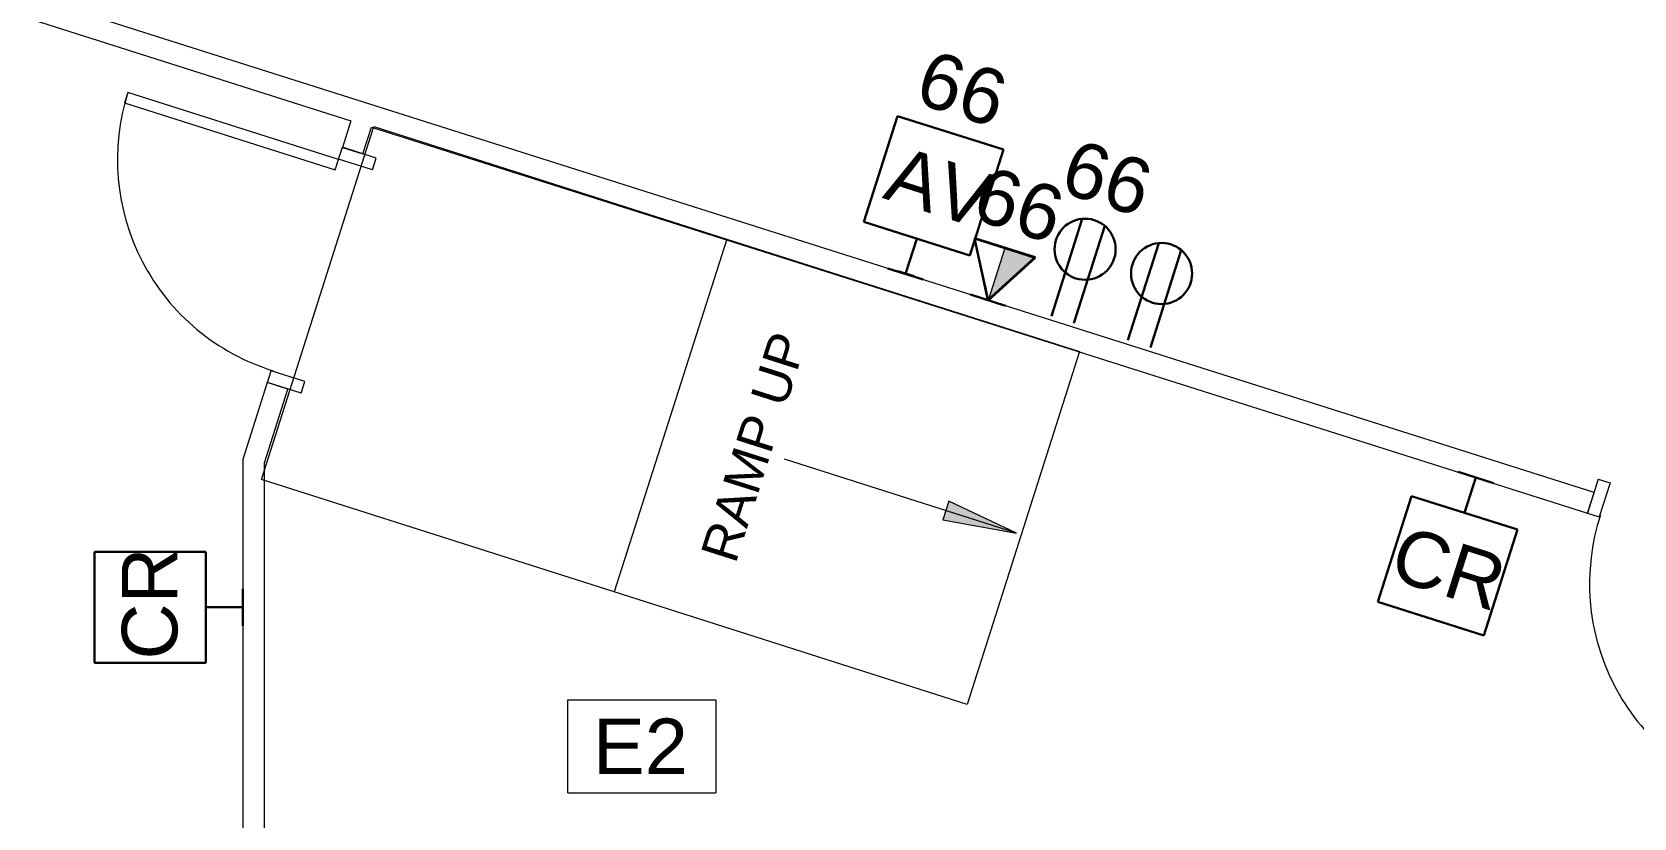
# Model space of a CAD drawing. Header units: inches. Extents: x 385 to 2249, y -1781 to -36.
# Drawn here: x 1645.1 to 1904.6, y -929.8 to -802.5 of the extents above; entities that cross this region are included whole.
import ezdxf

# ---------------------------------------------------------------- set-up
doc = ezdxf.new("R2010")
doc.units = ezdxf.units.IN
doc.header["$MEASUREMENT"] = 0
for name, color, linetype, lineweight in [('A-ANNO-KEYN', 231, 'Continuous', 9), ('A-ANNO-NOTE', 131, 'Continuous', 30), ('A-DETL', 90, 'Continuous', 9), ('A-DOOR', 31, 'Continuous', 13), ('A-DOOR-FRAM', 31, 'Continuous', 20), ('E-ELEC-FIXT', 91, 'Continuous', 9), ('G-ANNO-TEXT', 231, 'Continuous', 9), ('I-WALL', 2, 'Continuous', 13)]:
    doc.layers.add(name, color=color, linetype=linetype, lineweight=lineweight)
doc.styles.add('Arial', font='arial.ttf', dxfattribs={"height": 9})
doc.styles.add('Swis721 Lt BT', font='swissl.ttf', dxfattribs={"height": 9})
doc.styles.add('Swis721 Lt BT_1', font='swissl.ttf', dxfattribs={"height": 6})

# ---------------------------------------------------------------- blocks, each defined once
blk = doc.blocks.new('Single Flush - OTJ_SOLIDFLUSH_ALUM-V11-Level 5 POWER _ SIGNAL')
at = {"layer": 'A-DOOR', "lineweight": 20}
for p, q in [((16.15625, -1.75), (17.90625, -1.75)), ((16.15625, -37.5625), (16.15625, -1.75)), ((17.90625, -1.75), (17.90625, -37.5625)), ((17.90625, -37.5625), (16.15625, -37.5625))]:
    blk.add_line(p, q, dxfattribs=at)
at = {"layer": 'A-DOOR', "lineweight": 9}
blk.add_arc((17.90625, -1.75), 35.8125, 179.5, 270, dxfattribs=at)
at = {"layer": 'A-DOOR-FRAM'}
for p, q in [((-20, 4), (-20, -1.75)), ((-20, 4), (-18, 4)), ((-18, 4), (-18, -1.75)), ((18.000004, 4), (18.000004, -1.75)), ((18.000004, 4), (20.000004, 4)), ((20.000004, 4), (20.000004, -1.75)), ((-20, -1.75), (-18, -1.75)), ((18.000004, -1.75), (20.000004, -1.75))]:
    blk.add_line(p, q, dxfattribs=at)
blk = doc.blocks.new('PS - Junction Box _Wall Base_ - AV Box-5786065-Level 5 POWER _ SIGNAL')
at = {"layer": 'E-ELEC-FIXT'}
for p, q in [((503.6, -393.08), (506.35, -393.08)), ((503.6, -393.08), (503.6, -393.26)), ((506.35, -393.26), (506.35, -393.08))]:
    blk.add_line(p, q, dxfattribs=at)
blk = doc.blocks.new('Single Flush - OTJ_SOLIDFLUSH_ALUM-5144749-Level 5 POWER _ SIGNAL')
at = {"layer": 'A-DOOR', "lineweight": 20}
for p, q in [((16.15625, 37.5625), (16.15625, 1.75)), ((17.90625, 37.5625), (16.15625, 37.5625)), ((17.90625, 1.75), (17.90625, 37.5625)), ((16.15625, 1.75), (17.90625, 1.75))]:
    blk.add_line(p, q, dxfattribs=at)
at = {"layer": 'A-DOOR', "lineweight": 9}
blk.add_arc((17.90625, 1.75), 35.8125, 90, 180.5, dxfattribs=at)
at = {"layer": 'A-DOOR-FRAM'}
for p, q in [((-20, -4), (-20, 1.75)), ((-20, 1.75), (-18, 1.75)), ((-18, -4), (-18, 1.75)), ((18.000004, -4), (18.000004, 1.75)), ((18.000004, 1.75), (20.000004, 1.75)), ((20.000004, -4), (20.000004, 1.75)), ((-20, -4), (-18, -4)), ((18.000004, -4), (20.000004, -4))]:
    blk.add_line(p, q, dxfattribs=at)
blk = doc.blocks.new('Keynote Tag - Keynote Number - Boxed-135510-Level 5 POWER _ SIGNAL')
at = {"layer": 'A-ANNO-KEYN'}
for p, q in [((-0.125, -0.0792), (-0.125, 0.0781)), ((-0.125, 0.0781), (0.125, 0.0781)), ((0.125, 0.0781), (0.125, -0.0792)), ((-0.125, -0.0792), (0.125, -0.0792))]:
    blk.add_line(p, q, dxfattribs=at)

msp = doc.modelspace()

# ---------------------------------------------------------------- hatches: boundary and pattern name
at = {"layer": 'A-ANNO-NOTE', "lineweight": 9}
msp.add_hatch(color=256, dxfattribs=at).paths.add_polyline_path([(1799.97, -846.02), (1807.59, -839.06), (1802.67, -837.5)], flags=0)
at = {"layer": 'G-ANNO-TEXT'}
msp.add_hatch(color=7, dxfattribs=at).paths.add_polyline_path([(1804.56, -883.67), (1793.61, -878.52), (1792.65, -881.53)], flags=0)

# ---------------------------------------------------------------- linework, layer by layer
at = {"layer": 'A-ANNO-NOTE'}
for p, q in [((1785.29, -816.11), (1779.84, -833.26)), ((1802.44, -821.55), (1785.29, -816.11)), ((1797, -838.71), (1802.44, -821.55)), ((1810.23, -848.51), (1815.23, -832.76)), ((1810.23, -848.51), (1815.23, -832.76)), ((1779.84, -833.26), (1797, -838.71)), ((1813.88, -849.67), (1818.88, -833.92)), ((1786.61, -841.7), (1788.42, -835.99)), ((1799.95, -845.94), (1797.74, -835.87)), ((1797.74, -835.87), (1807.57, -838.98)), ((1799.97, -846.02), (1797.76, -835.94)), ((1797.76, -835.94), (1807.59, -839.06)), ((1822.62, -852.45), (1827.62, -836.69)), ((1822.62, -852.45), (1827.62, -836.69)), ((1826.28, -853.61), (1831.27, -837.85)), ((1789.47, -842.61), (1783.75, -840.8)), ((1799.95, -845.94), (1807.57, -838.98)), ((1799.97, -846.02), (1807.59, -839.06)), ((1802.81, -846.85), (1797.09, -845.03)), ((1876.11, -873.77), (1881.83, -875.59)), ((1878.97, -874.68), (1877.16, -880.4)), ((1868.58, -877.68), (1863.13, -894.84)), ((1885.74, -883.12), (1868.58, -877.68)), ((1880.29, -900.28), (1885.74, -883.12)), ((1673.22, -886.71), (1655.22, -886.71)), ((1655.22, -886.71), (1655.22, -904.71)), ((1673.22, -904.71), (1673.22, -886.71)), ((1679.22, -892.71), (1679.22, -898.71)), ((1863.13, -894.84), (1880.29, -900.28)), ((1679.22, -895.71), (1673.22, -895.71)), ((1655.22, -904.71), (1673.22, -904.71))]:
    msp.add_line(p, q, dxfattribs=at)
at = {"layer": 'A-ANNO-NOTE', "lineweight": 9}
for p, q in [((1802.67, -837.5), (1799.97, -846.02)), ((1807.59, -839.06), (1802.67, -837.5)), ((1799.97, -846.02), (1807.59, -839.06))]:
    msp.add_line(p, q, dxfattribs=at)
at = {"layer": 'A-ANNO-NOTE'}
for centre in [(1815.68, -837.69), (1828.07, -841.62)]:
    msp.add_circle(centre, 4.95, dxfattribs=at)
at = {"layer": 'A-DETL', "lineweight": 13}
for p, q in [((1682.23, -874.99), (1700.46, -817.82)), ((1700.46, -817.82), (1757.62, -836.05)), ((1757.62, -836.05), (1739.39, -893.22)), ((1757.62, -836.05), (1814.78, -854.28)), ((1814.78, -854.28), (1796.55, -911.45)), ((1739.39, -893.22), (1682.23, -874.99)), ((1796.55, -911.45), (1739.39, -893.22))]:
    msp.add_line(p, q, dxfattribs=at)
at = {"layer": 'G-ANNO-TEXT', "color": 7}
for p, q in [((1804.56, -883.67), (1767, -871.69)), ((1793.61, -878.52), (1792.65, -881.53)), ((1804.56, -883.67), (1793.61, -878.52)), ((1792.65, -881.53), (1804.56, -883.67))]:
    msp.add_line(p, q, dxfattribs=at)
at = {"layer": 'I-WALL'}
for p, q in [((1898.14, -877.09), (1005.31, -593.81)), ((1004.25, -597.15), (1696.73, -816.86)), ((1696.73, -816.86), (1695.36, -821.18)), ((1698.69, -822.24), (1700.07, -817.92)), ((1700.07, -817.92), (1897.08, -880.43)), ((1695.36, -821.18), (1698.69, -822.24)), ((1683.2, -859.29), (1679.22, -871.76)), ((1682.72, -872.31), (1686.54, -860.35)), ((1686.54, -860.35), (1683.2, -859.29)), ((1679.22, -871.76), (1679.22, -1151.26)), ((1682.72, -1151.26), (1682.72, -872.31)), ((1897.08, -880.43), (1898.14, -877.09))]:
    msp.add_line(p, q, dxfattribs=at)

# ---------------------------------------------------------------- block references
at = {"layer": 'A-ANNO-KEYN', "xscale": 95.99999999999994, "yscale": 95.99999999999994, "zscale": 95.99999999999994}
msp.add_blockref('Keynote Tag - Keynote Number - Boxed-135510-Level 5 POWER _ SIGNAL', (1743.87, -918.19), dxfattribs=at)
at = {"layer": 'A-DOOR'}
for name, p, rotation in [('Single Flush - OTJ_SOLIDFLUSH_ALUM-5144749-Level 5 POWER _ SIGNAL', (1690.95, -840.76), 72.31195748086951), ('Single Flush - OTJ_SOLIDFLUSH_ALUM-V11-Level 5 POWER _ SIGNAL', (1916.67, -884.81), 342.3967009999986)]:
    msp.add_blockref(name, p, dxfattribs=dict(at, rotation=rotation))
at = {"layer": 'E-ELEC-FIXT', "rotation": 342.3967009999988}
msp.add_blockref('PS - Junction Box _Wall Base_ - AV Box-5786065-Level 5 POWER _ SIGNAL', (1424.21, -314.14), dxfattribs=at)

# ---------------------------------------------------------------- texts
at = {"layer": 'A-ANNO-KEYN', "insert": (1735.96, -913.74), "char_height": 9, "width": 18.786, "attachment_point": 1, "style": 'Arial'}
msp.add_mtext('E2', dxfattribs=at)
at = {"layer": 'A-ANNO-NOTE', "lineweight": 9, "char_height": 9, "attachment_point": 1, "style": 'Swis721 Lt BT'}
for s, insert, width, rotation in [('66', (1790.47, -805.25), 16.362, 342.3967), ('AV', (1785.42, -820.77), 18.18, 342.3967), ('66', (1813.98, -819.71), 16.362, 342.3967), ('66', (1799.68, -824.04), 16.362, 342.3967), ('CR', (1867.3, -882.33), 20.604, 342.3967), ('CR', (1659.63, -904.17), 20.604, 90)]:
    msp.add_mtext(s, dxfattribs=dict(at, insert=insert, width=width, rotation=rotation))
at = {"layer": 'G-ANNO-TEXT', "color": 7, "insert": (1753.32, -887), "char_height": 6, "width": 45.147, "attachment_point": 1, "rotation": 72.312, "style": 'Swis721 Lt BT_1'}
msp.add_mtext('RAMP UP', dxfattribs=at)

doc.saveas('drawing.dxf')
